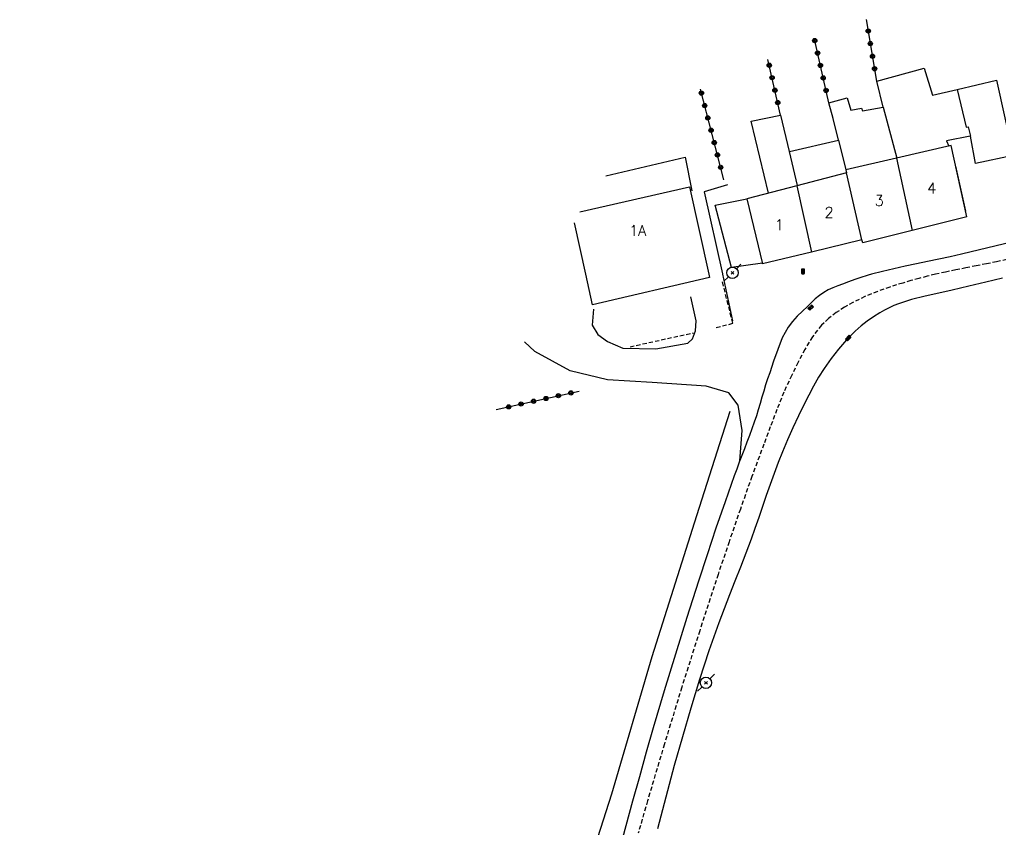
# Model space of a CAD drawing. Header units: millimetres. Extents: x 146000 to 147000, y 128274 to 129000.
# Drawn here: x 146116.8 to 146231.9, y 128610.9 to 128705.9 of the extents above; entities that cross this region are included whole.
import ezdxf
from ezdxf.enums import TextEntityAlignment as Align

# ---------------------------------------------------------------- set-up
doc = ezdxf.new("R2010")
doc.units = ezdxf.units.MM
doc.linetypes.add('DASHED', pattern=[0.75, 0.5, -0.25])
doc.layers.get('0').update_dxf_attribs({"linetype": 'CONTINUOUS'})
for name, color, linetype in [('W0001', 6, 'DASHED'), ('W0008', 7, 'CONTINUOUS'), ('W0017', 7, 'CONTINUOUS'), ('W0101', 7, 'CONTINUOUS'), ('W0104', 1, 'CONTINUOUS'), ('W0112', 1, 'DASHED'), ('W0323', 7, 'CONTINUOUS'), ('W0330', 7, 'CONTINUOUS'), ('W0401', 7, 'CONTINUOUS'), ('W0473', 7, 'CONTINUOUS'), ('W0991', 7, 'CONTINUOUS'), ('W1102', 7, 'CONTINUOUS')]:
    doc.layers.add(name, color=color, linetype=linetype)
doc.styles.get("Standard").update_dxf_attribs({"font": 'romans.shx', "width": 0.85})

# ---------------------------------------------------------------- blocks, each defined once
blk = doc.blocks.new('T401')
for p, q in [((-0.3, 0.3), (0, 0.3)), ((-0.3, -0.25), (-0.3, 0.3)), ((-0.3, 0.15), (0, 0.15)), ((-0.3, 0), (0, 0)), ((0, 0.3), (0, -0.25)), ((-0.3, -0.15), (0, -0.15)), ((-0.3, -0.25), (-0.3, -0.3)), ((-0.3, -0.3), (0, -0.3)), ((0, -0.3), (0, -0.25))]:
    blk.add_line(p, q)
blk = doc.blocks.new('T473')
for p, q in [((-0.166667, 0.166667), (0.166667, -0.166667)), ((-0.166667, -0.166667), (0.166667, 0.166667)), ((0.500001, 0.500001), (1.000002, 1.000002)), ((-1.000002, -1.000002), (-0.500001, -0.500001))]:
    blk.add_line(p, q)
blk.add_ellipse((0, 0), major_axis=(0.471405, 0.471405), ratio=1, start_param=5.4977871438, end_param=11.780972451)
blk = doc.blocks.new('t323o')
at = {"color": 0, "linetype": 'Continuous'}
for radius in [0.25, 0.15]:
    blk.add_circle((0, 0), radius, dxfattribs=at)

msp = doc.modelspace()

# ---------------------------------------------------------------- linework, layer by layer
at = {"layer": 'W0001'}
for points in [[(146232.77, 128677.73), (146231.57, 128677.48), (146230.37, 128677.23), (146229.17, 128677), (146227.97, 128676.76), (146226.77, 128676.52), (146225.57, 128676.27), (146224.38, 128676)], [(146224.38, 128676), (146223.41, 128675.77), (146222.45, 128675.52), (146221.49, 128675.26), (146220.54, 128674.98), (146219.04, 128674.51), (146217.56, 128673.99), (146216.1, 128673.39), (146214.69, 128672.69), (146213.7, 128672.13), (146212.74, 128671.51), (146211.84, 128670.81), (146211.01, 128670.02), (146209.94, 128668.66), (146209.04, 128667.19), (146208.26, 128665.67), (146207.5, 128664.15), (146206.58, 128662.16), (146205.76, 128660.14), (146204.99, 128658.09), (146204.23, 128656.05), (146202.82, 128652.25), (146201.47, 128648.44), (146200.15, 128644.61), (146198.86, 128640.77), (146196.7, 128634.15), (146194.59, 128627.51), (146192.55, 128620.86), (146190.57, 128614.18), (146189.48, 128610.4)]]:
    msp.add_lwpolyline(points, dxfattribs=at)
at = {"layer": 'W0008'}
for points in [[(146235.61, 128680.33), (146231.52, 128679.33), (146227.43, 128678.35), (146226.11, 128678.06), (146224.79, 128677.77), (146223.46, 128677.5), (146222.14, 128677.23), (146220.81, 128676.95), (146219.49, 128676.66), (146218.18, 128676.34), (146216.87, 128676)], [(146216.87, 128676), (146216.74, 128675.96), (146216.61, 128675.93), (146216.48, 128675.89), (146216.35, 128675.86), (146215.62, 128675.64), (146214.9, 128675.39), (146214.19, 128675.13), (146213.48, 128674.86), (146212.92, 128674.64), (146212.35, 128674.42), (146211.8, 128674.18), (146211.26, 128673.88), (146210.75, 128673.51), (146210.27, 128673.11), (146209.81, 128672.68), (146209.36, 128672.24), (146208.76, 128671.67), (146208.16, 128671.1), (146207.6, 128670.48), (146207.1, 128669.8), (146206.4, 128668.53), (146205.86, 128667.18), (146205.38, 128665.81), (146204.92, 128664.45), (146204.67, 128663.73), (146204.44, 128663.01), (146204.22, 128662.28), (146204, 128661.56), (146203.79, 128660.83), (146203.57, 128660.1), (146203.35, 128659.37), (146203.11, 128658.65), (146202.83, 128657.86), (146202.55, 128657.07), (146202.25, 128656.28), (146201.95, 128655.5), (146201.65, 128654.71), (146201.35, 128653.93), (146201.05, 128653.14), (146200.76, 128652.35), (146199.68, 128649.27), (146198.61, 128646.18), (146197.57, 128643.08), (146196.55, 128639.98), (146195.18, 128635.69), (146193.84, 128631.39), (146192.53, 128627.08), (146191.25, 128622.76), (146190.42, 128619.89), (146189.61, 128617.01), (146188.82, 128614.13), (146188.03, 128611.25), (146187.1, 128607.78)], [(146232.25, 128675.54), (146230.29, 128675.08), (146228.32, 128674.62), (146226.36, 128674.15), (146224.78, 128673.78), (146223.18, 128673.44), (146221.59, 128673.05), (146220.04, 128672.55), (146219.48, 128672.33), (146218.93, 128672.07), (146218.39, 128671.79), (146217.87, 128671.49), (146217.11, 128671), (146216.36, 128670.49), (146215.65, 128669.94), (146214.97, 128669.34), (146213.95, 128668.32), (146213.01, 128667.23), (146212.13, 128666.1), (146211.3, 128664.93), (146210.65, 128663.92), (146210.07, 128662.88), (146209.52, 128661.82), (146208.98, 128660.76), (146208.29, 128659.38), (146207.63, 128657.99), (146207.01, 128656.58), (146206.41, 128655.16), (146205.91, 128653.89), (146205.43, 128652.61), (146204.97, 128651.33), (146204.52, 128650.04), (146204.08, 128648.75), (146203.64, 128647.46), (146203.19, 128646.17), (146202.73, 128644.89), (146202.11, 128643.25), (146201.48, 128641.62), (146200.84, 128639.99), (146200.2, 128638.35), (146199.57, 128636.72), (146198.94, 128635.08), (146198.34, 128633.44), (146197.76, 128631.78), (146196.67, 128628.44), (146195.65, 128625.08), (146194.67, 128621.71), (146193.71, 128618.32), (146193.3, 128616.85), (146192.91, 128615.36), (146192.52, 128613.88), (146192.14, 128612.39), (146191.76, 128610.9)]]:
    msp.add_lwpolyline(points, dxfattribs=at)
at = {"layer": 'W0017'}
for points in [[(146185.66, 128687.55), (146194.98, 128689.77), (146195.77, 128685.79)], [(146227.97, 128683.42), (146226.77, 128688.71)], [(146199.96, 128686.49), (146197.23, 128685.68), (146199.36, 128676.05), (146199.37, 128676)], [(146199.37, 128676), (146200.56, 128670.53)], [(146184.24, 128671.91), (146184.07, 128670.03), (146184.73, 128668.93), (146185.88, 128668.11), (146187.66, 128667.32), (146191.53, 128667.25), (146195.31, 128667.9), (146195.87, 128668.44), (146196.21, 128669.37), (146196.3, 128670.52), (146195.66, 128673.34)], [(146201.4, 128654.1), (146201.67, 128657.68), (146201.22, 128660.65), (146200.12, 128662.1), (146197.46, 128662.85), (146191.12, 128663.29), (146185.85, 128663.6), (146181.48, 128664.67), (146177.34, 128666.95), (146176.14, 128668.09)]]:
    msp.add_lwpolyline(points, dxfattribs=at)
at = {"layer": 'W0101'}
for points in [[(146228.08, 128682.76), (146226.22, 128691.11), (146219.8, 128689.62)], [(146219.8, 128689.62), (146213.85, 128688.25), (146213.93, 128687.92)], [(146213.93, 128687.92), (146208.09, 128686.4)], [(146208.09, 128686.4), (146202.23, 128684.88), (146204.06, 128677.24)], [(146182.61, 128683.34), (146195.48, 128686.28), (146197.78, 128676)], [(146183.33, 128676), (146181.98, 128682.06)], [(146228.08, 128682.76), (146221.65, 128681.14)], [(146221.65, 128681.14), (146215.86, 128679.68), (146215.74, 128680.05)], [(146215.74, 128680.05), (146209.82, 128678.62)], [(146209.82, 128678.62), (146204.06, 128677.24)], [(146197.86, 128675.61), (146184.12, 128672.42), (146183.33, 128676)], [(146197.78, 128676), (146197.86, 128675.61)]]:
    msp.add_lwpolyline(points, dxfattribs=at)
at = {"layer": 'W0104'}
for points in [[(146218.24, 128695.61), (146217.49, 128698.66), (146223.07, 128700.19), (146224.02, 128697.04), (146226.92, 128697.71)], [(146226.92, 128697.71), (146231.56, 128698.78), (146233.5, 128689.96), (146229.09, 128689.03), (146228.49, 128692.21)], [(146213.01, 128691.76), (146212.36, 128694.28), (146211.87, 128696.13), (146214, 128696.74), (146214.46, 128695.29), (146215.68, 128695.52), (146215.8, 128695.21), (146218.24, 128695.61)], [(146226.92, 128697.71), (146228.01, 128693.26), (146228.23, 128693.3), (146228.49, 128692.21)], [(146218.24, 128695.61), (146219.86, 128689.63)], [(146204.77, 128685.54), (146202.74, 128694), (146206.19, 128694.7), (146207.2, 128690.42)], [(146228.49, 128692.21), (146228.46, 128692.21), (146225.7, 128691.67), (146225.95, 128691.05)], [(146207.2, 128690.42), (146207.23, 128690.42), (146213.01, 128691.76)], [(146213.01, 128691.76), (146213.85, 128688.25)], [(146207.2, 128690.42), (146208.14, 128686.41)], [(146200.43, 128676.8), (146198.5, 128684.13), (146202.23, 128684.88)], [(146204.06, 128677.24), (146204.07, 128677.32), (146200.43, 128676.8)]]:
    msp.add_lwpolyline(points, dxfattribs=at)
at = {"layer": 'W0112'}
for points in [[(146198.65, 128669.76), (146200.59, 128670.25), (146199.32, 128675.31)], [(146188.52, 128667.5), (146195.97, 128669.13)]]:
    msp.add_lwpolyline(points, dxfattribs=at)
at = {"layer": 'W0323'}
for points in [[(146217.49, 128698.66), (146216.27, 128705.91)], [(146211.87, 128696.13), (146210.17, 128703.61)], [(146206.19, 128694.7), (146204.71, 128701.22)], [(146199.54, 128687.11), (146196.78, 128697.75)], [(146172.79, 128660.11), (146182.54, 128662.3)]]:
    msp.add_lwpolyline(points, dxfattribs=at)
at = {"layer": 'W0330'}
msp.add_lwpolyline([(146200.25, 128659.91), (146196.32, 128647.66), (146191.08, 128631.08), (146186.32, 128614.97), (146181.41, 128599.6), (146179.03, 128587.21), (146176.94, 128577.48), (146174.83, 128571.73), (146172.44, 128568.23), (146168.05, 128566.43), (146153.92, 128562.38), (146143.07, 128559.02), (146132.3, 128554.79), (146116.83, 128550.71)], dxfattribs=at)
at = {"layer": 'W1102'}
for points in [[(146219.8, 128689.62), (146221.65, 128681.14)], [(146215.74, 128680.05), (146213.93, 128687.92)], [(146208.09, 128686.4), (146209.82, 128678.62)]]:
    msp.add_lwpolyline(points, dxfattribs=at)

# ---------------------------------------------------------------- block references
at = {"layer": 'W0323'}
for p, rotation in [((146216.49, 128704.57), 99.60000994757586), ((146210.21, 128703.44), 102.7936860289992), ((146216.74, 128703.09), 99.60000994757586), ((146210.54, 128701.98), 102.7936860289992), ((146216.99, 128701.61), 99.60000994757586), ((146204.87, 128700.55), 102.7641768177869), ((146210.87, 128700.52), 102.7936860289992), ((146217.24, 128700.14), 99.60000994757586), ((146205.2, 128699.09), 102.7641768177869), ((146211.2, 128699.06), 102.7936860289992), ((146205.53, 128697.62), 102.7641768177869), ((146211.54, 128697.59), 102.7936860289992), ((146196.9, 128697.28), 104.5383760326712), ((146197.28, 128695.82), 104.5383760326712), ((146205.86, 128696.16), 102.7641768177869), ((146197.65, 128694.37), 104.5383760326712), ((146198.03, 128692.92), 104.5383760326712), ((146198.41, 128691.47), 104.5383760326712), ((146198.78, 128690.02), 104.5383760326712), ((146199.16, 128688.56), 104.5383760326712), ((146181.57, 128662.08), 12.68019384448136), ((146175.72, 128660.77), 12.68019384448136), ((146177.18, 128661.1), 12.68019384448136), ((146178.65, 128661.42), 12.68019384448136), ((146180.11, 128661.75), 12.68019384448136), ((146174.26, 128660.44), 12.68019384448136)]:
    msp.add_blockref('t323o', p, dxfattribs=dict(at, rotation=rotation))
at = {"layer": 'W0401'}
msp.add_blockref('T401', (146208.98, 128676.35), dxfattribs=at)
for p, rotation in [((146209.63, 128672.2), 133.9945045156141), ((146214.04, 128668.62), 136.6006588160808)]:
    msp.add_blockref('T401', p, dxfattribs=dict(at, rotation=rotation))
at = {"layer": 'W0473'}
for p in [(146200.54, 128676.18), (146197.43, 128628.04)]:
    msp.add_blockref('T473', p, dxfattribs=at)

# ---------------------------------------------------------------- texts
at = {"layer": 'W0991'}
for s, p in [('4', (146223.95, 128686.13)), ('3', (146217.78, 128684.65)), ('2', (146211.89, 128683.27)), ('1A', (146189.42, 128681.14)), ('1', (146206.04, 128681.82))]:
    msp.add_text(s, height=1.25, dxfattribs=at).set_placement(p, align=Align.MIDDLE_CENTER)

doc.saveas('drawing.dxf')
